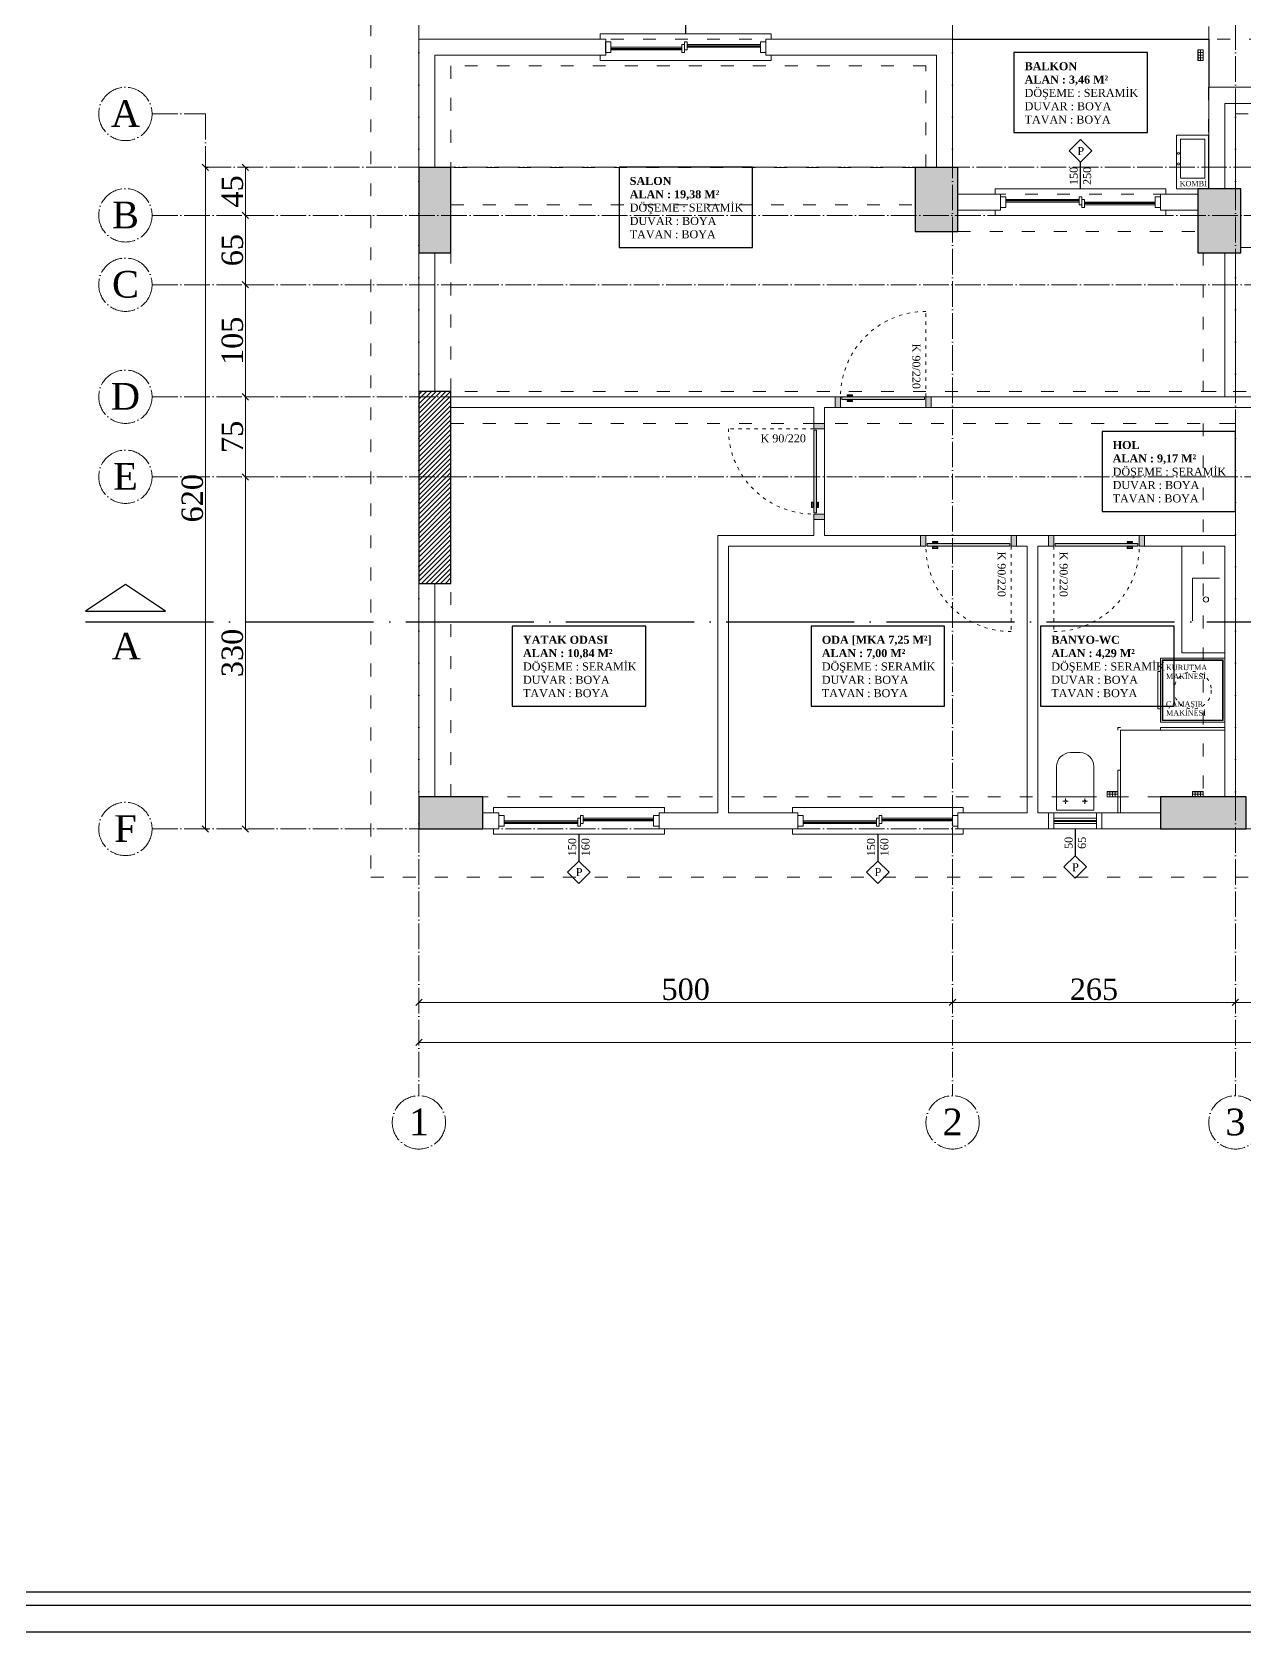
# Model space of a CAD drawing. Header units: centimetres. Extents: x -1107 to 35418, y 13584 to 18329.
# Drawn here: x 11645 to 12782, y 14837 to 16336 of the extents above; entities that cross this region are included whole.
import ezdxf

# ---------------------------------------------------------------- set-up
doc = ezdxf.new("R2010")
doc.units = ezdxf.units.CM
for name, pattern in [('ACAD_ISO03', [30, 12, -18]), ('ACAD_ISO03W100', [30, 12, -18]), ('ACAD_ISO04W100', [30, 24, -3, 0, -3])]:
    doc.linetypes.add(name, pattern=pattern)
doc.layers.add('YLZ-AKS', color=7, linetype='ACAD_ISO04W100', lineweight=5, true_color=0x2e2f36)
doc.layers.add('YLZ-TARAMA', color=7, linetype='Continuous', lineweight=5, true_color=0x686d6c)
for name, color, linetype, lineweight in [('YLZ-ALAN HESABI', 41, 'Continuous', 35), ('YLZ-DUVAR', 151, 'Continuous', 20), ('YLZ-ISLAK HACİMLER', 150, 'Continuous', 9), ('YLZ-KAPI', 241, 'Continuous', 9), ('YLZ-PENCERE', 231, 'Continuous', 5), ('YLZ-TEFRİŞ', 191, 'Continuous', 20), ('YLZ-ÇIKMA İZDÜŞÜMÜ', 201, 'ACAD_ISO03', 5), ('YLZ-ÖLÇÜ', 251, 'Continuous', 5)]:
    doc.layers.add(name, color=color, linetype=linetype, lineweight=lineweight)
for name, color, linetype in [('YLZ-Kesit Çizgisi', 10, 'Continuous'), ('YLZ-KOLON', 191, 'Continuous'), ('YLZ-PAFTA', 165, 'Continuous'), ('YLZ-PERDE', 123, 'Continuous'), ('YLZ-VERANDA-BALKON', 41, 'Continuous'), ('YLZ-YAZI', 113, 'Continuous')]:
    doc.layers.add(name, color=color, linetype=linetype)
doc.layers.add('YLZ-KİRİŞ', color=123, linetype='ACAD_ISO03W100', lineweight=5, transparency=0.5)
doc.styles.add('ARIAL', font='times.ttf')
doc.dimstyles.new('YLZ - Dış Ölçü', dxfattribs={"dimscale": 2, "dimtxt": 10, "dimasz": 3, "dimexe": 1.25, "dimexo": 1, "dimgap": 1, "dimtad": 1, "dimdec": 1, "dimrnd": 0.5, "dimtxsty": 'ARIAL', "dimblk": 'OBLIQUE', "dimcen": 1, "dimclrd": 250, "dimclre": 250, "dimclrt": 150, "dimadec": 0, "dimazin": 0, "dimtfac": 1, "dimtdec": 1, "dimtmove": 1, "dimatfit": 3, "dimldrblk": 'OBLIQUE', "dimfxl": 5, "dimfxlon": 1, "dimarcsym": 0})

# ---------------------------------------------------------------- blocks, each defined once
blk = doc.blocks.new('Aks')
at = {"layer": 'YLZ-AKS'}
for p, q in [((479610.8, 4514449.6), (479610.8, 4513204.6)), ((479875.8, 4514449.6), (479875.8, 4513204.6)), ((478860.8, 4513859.6), (481930.8, 4513859.6)), ((478860.8, 4513784.6), (481930.8, 4513784.6)), ((478860.8, 4513454.6), (481930.8, 4513454.6))]:
    blk.add_line(p, q, dxfattribs=at)
for points in [[(479110.8, 4514449.6), (479110.8, 4513204.6)], [(478860.8, 4514124.6), (478910.8, 4514124.6), (478910.8, 4514074.6), (481880.8, 4514074.6), (481880.8, 4514124.6), (481930.8, 4514124.6)], [(478860.8, 4514029.6), (481930.8, 4514029.6)], [(478860.8, 4513964.6), (481930.8, 4513964.6)]]:
    blk.add_lwpolyline(points, dxfattribs=at)
for centre in [(478835.8, 4514124.6), (478835.8, 4514029.6), (478835.8, 4513964.6), (478835.8, 4513859.6), (478835.8, 4513784.6), (478835.8, 4513454.6), (479110.8, 4513179.6), (479610.8, 4513179.6), (479875.8, 4513179.6)]:
    blk.add_circle(centre, 25, dxfattribs=at)
at = {"layer": 'YLZ-Kesit Çizgisi', "linetype": 'ACAD_ISO04W100', "ltscale": 5}
blk.add_line((478798.3, 4513648.6), (481993.3, 4513648.6), dxfattribs=at)
blk.add_lwpolyline([(478873.3, 4513658.6), (478835.8, 4513683.6), (478798.3, 4513658.6), (478873.3, 4513658.6)], dxfattribs=at)
at = {"layer": 'YLZ-Kesit Çizgisi', "linetype": 'ACAD_ISO04W100', "ltscale": 5, "insert": (478823, 4513638.4), "char_height": 25, "attachment_point": 1, "style": 'ARIAL'}
blk.add_mtext_dynamic_manual_height_columns('A', width=209.742, gutter_width=12.5, heights=[104], dxfattribs=at)
at = {"layer": 'YLZ-YAZI', "char_height": 25, "attachment_point": 1, "style": 'ARIAL'}
for s, insert in [('\\pxqc;A', (478820.1, 4514137.5)), ('\\pxqc;B', (478820.1, 4514042.5)), ('\\pxqc;C', (478820.1, 4513977.5)), ('\\pxqc;D', (478820.1, 4513872.5)), ('\\pxqc;E', (478820.1, 4513797.5)), ('\\pxqc;F', (478820.1, 4513467.5)), ('\\pxqc;1', (479095.1, 4513192.5)), ('\\pxqc;2', (479595.1, 4513192.5)), ('\\pxqc;3', (479860.1, 4513192.5))]:
    blk.add_mtext_dynamic_manual_height_columns(s, width=31.519, gutter_width=12.5, heights=[8.55], dxfattribs=dict(at, insert=insert))
blk = doc.blocks.new("Kapı 90'lık")
at = {"lineweight": 0, "true_color": 0x939598, "transparency": 33554559}
h = blk.add_hatch(color=252, dxfattribs=at)
h.dxf.hatch_style = 1
h.paths.add_polyline_path([(663.8, 3319.8), (668.8, 3319.8), (668.8, 3329.8), (663.8, 3329.8)])
h.paths.add_polyline_path([(670, 3327.3), (747.5, 3327.3), (747.5, 3329.8), (670, 3329.8)])
h.paths.add_polyline_path([(675, 3325.3), (680, 3325.3), (680, 3326.3), (675, 3326.3)])
h.paths.add_polyline_path([(680, 3330.8), (680, 3331.8), (675, 3331.8), (675, 3330.8)])
h.paths.add_polyline_path([(753.8, 3329.8), (748.8, 3329.8), (748.8, 3319.8), (753.8, 3319.8)])
at = {"layer": 'YLZ-KAPI', "linetype": 'ACAD_ISO03W100', "ltscale": 0.25}
blk.add_line((748.8, 3329.8), (748.8, 3409.8), dxfattribs=at)
at = {"layer": 'YLZ-KAPI'}
blk.add_line((748.8, 3319.8), (668.8, 3319.8), dxfattribs=at)
for points in [[(663.8, 3329.8), (663.8, 3319.8), (668.8, 3319.8), (668.8, 3329.8)], [(747.5, 3327.3), (670, 3327.3), (670, 3329.8), (747.5, 3329.8)], [(680, 3331.8), (680, 3330.8), (675, 3330.8), (675, 3331.8)], [(753.8, 3329.8), (753.8, 3319.8), (748.8, 3319.8), (748.8, 3329.8)], [(680, 3325.3), (680, 3326.3), (675, 3326.3), (675, 3325.3)]]:
    blk.add_lwpolyline(points, close=True, dxfattribs=at)
at = {"layer": 'YLZ-KAPI', "linetype": 'ACAD_ISO03W100', "ltscale": 0.25}
blk.add_arc((748.8, 3329.8), 80, 90, 180, dxfattribs=at)
blk = doc.blocks.new('KP-1')
at = {"layer": 'YLZ-PENCERE'}
for p, q in [((469019.2, 4508696.2), (469085.5, 4508696.2)), ((469019.2, 4508695.2), (469085.5, 4508695.2)), ((469019.2, 4508694.7), (469085.5, 4508694.7)), ((469019.2, 4508693.7), (469085.5, 4508693.7)), ((469090.5, 4508698.7), (469159.2, 4508698.7)), ((469090.5, 4508697.7), (469159.2, 4508697.7)), ((469090.5, 4508697.2), (469159.2, 4508697.2)), ((469090.5, 4508696.2), (469159.2, 4508696.2)), ((469458, 4508553.7), (469389.2, 4508553.7)), ((469458, 4508552.7), (469389.2, 4508552.7)), ((469458, 4508552.2), (469389.2, 4508552.2)), ((469458, 4508551.2), (469389.2, 4508551.2)), ((469529.2, 4508551.2), (469463, 4508551.2)), ((469529.2, 4508550.2), (469463, 4508550.2)), ((469529.2, 4508549.7), (469463, 4508549.7)), ((469529.2, 4508548.7), (469463, 4508548.7)), ((468988, 4507971.2), (468919.2, 4507971.2)), ((468988, 4507970.2), (468919.2, 4507970.2)), ((468988, 4507969.7), (468919.2, 4507969.7)), ((468988, 4507968.7), (468919.2, 4507968.7)), ((469059.2, 4507973.7), (468993, 4507973.7)), ((469059.2, 4507972.7), (468993, 4507972.7)), ((469059.2, 4507972.2), (468993, 4507972.2)), ((469059.2, 4507971.2), (468993, 4507971.2)), ((469268, 4507971.2), (469199.2, 4507971.2)), ((469268, 4507970.2), (469199.2, 4507970.2)), ((469268, 4507969.7), (469199.2, 4507969.7)), ((469268, 4507968.7), (469199.2, 4507968.7)), ((469339.2, 4507973.7), (469273, 4507973.7)), ((469339.2, 4507972.7), (469273, 4507972.7)), ((469339.2, 4507972.2), (469273, 4507972.2)), ((469339.2, 4507971.2), (469273, 4507971.2)), ((469474.2, 4507978.7), (469434.2, 4507978.7)), ((469434.2, 4507973.7), (469474.2, 4507973.7)), ((469434.2, 4507971.7), (469474.2, 4507971.7)), ((469434.2, 4507970.7), (469474.2, 4507970.7)), ((469434.2, 4507968.7), (469474.2, 4507968.7)), ((469474.2, 4507963.7), (469434.2, 4507963.7))]:
    blk.add_line(p, q, dxfattribs=at)
for points in [[(469009.2, 4508703.7), (469009.2, 4508708.7), (469169.2, 4508708.7), (469169.2, 4508703.7)], [(469009.2, 4508688.7), (469009.2, 4508683.7), (469169.2, 4508683.7), (469169.2, 4508688.7)], [(469539.2, 4508558.7), (469539.2, 4508563.7), (469379.2, 4508563.7), (469379.2, 4508558.7)], [(469539.2, 4508543.7), (469539.2, 4508538.7), (469379.2, 4508538.7), (469379.2, 4508543.7)], [(469069.2, 4507978.7), (469069.2, 4507983.7), (468909.2, 4507983.7), (468909.2, 4507978.7)], [(469349.2, 4507978.7), (469349.2, 4507983.7), (469189.2, 4507983.7), (469189.2, 4507978.7)], [(469069.2, 4507963.7), (469069.2, 4507958.7), (468909.2, 4507958.7), (468909.2, 4507963.7)], [(469349.2, 4507963.7), (469349.2, 4507958.7), (469189.2, 4507958.7), (469189.2, 4507963.7)]]:
    blk.add_lwpolyline(points, dxfattribs=at)
for points in [[(469014.2, 4508701.2), (469014.2, 4508691.2), (469019.2, 4508691.2), (469019.2, 4508701.2)], [(469088, 4508701.2), (469088, 4508693.7), (469090.5, 4508693.7), (469090.5, 4508701.2)], [(469159.2, 4508701.2), (469159.2, 4508691.2), (469164.2, 4508691.2), (469164.2, 4508701.2)], [(469085.5, 4508698.7), (469085.5, 4508691.2), (469088, 4508691.2), (469088, 4508698.7)], [(469389.2, 4508556.2), (469389.2, 4508546.2), (469384.2, 4508546.2), (469384.2, 4508556.2)], [(469460.5, 4508556.2), (469460.5, 4508548.7), (469458, 4508548.7), (469458, 4508556.2)], [(469463, 4508553.7), (469463, 4508546.2), (469460.5, 4508546.2), (469460.5, 4508553.7)], [(469534.2, 4508556.2), (469534.2, 4508546.2), (469529.2, 4508546.2), (469529.2, 4508556.2)], [(468919.2, 4507966.2), (468919.2, 4507976.2), (468914.2, 4507976.2), (468914.2, 4507966.2)], [(468990.5, 4507966.2), (468990.5, 4507973.7), (468988, 4507973.7), (468988, 4507966.2)], [(468993, 4507968.7), (468993, 4507976.2), (468990.5, 4507976.2), (468990.5, 4507968.7)], [(469064.2, 4507966.2), (469064.2, 4507976.2), (469059.2, 4507976.2), (469059.2, 4507966.2)], [(469199.2, 4507966.2), (469199.2, 4507976.2), (469194.2, 4507976.2), (469194.2, 4507966.2)], [(469270.5, 4507966.2), (469270.5, 4507973.7), (469268, 4507973.7), (469268, 4507966.2)], [(469273, 4507968.7), (469273, 4507976.2), (469270.5, 4507976.2), (469270.5, 4507968.7)], [(469344.2, 4507966.2), (469344.2, 4507976.2), (469339.2, 4507976.2), (469339.2, 4507966.2)], [(469429.2, 4507978.7), (469429.2, 4507963.7), (469434.2, 4507963.7), (469434.2, 4507978.7)], [(469474.2, 4507978.7), (469474.2, 4507963.7), (469479.2, 4507963.7), (469479.2, 4507978.7)]]:
    blk.add_lwpolyline(points, close=True, dxfattribs=at)
at = {"layer": 'YLZ-YAZI'}
for p, q in [((469089.2, 4508708.7), (469089.2, 4508733.7)), ((469459.2, 4508563.7), (469459.2, 4508588.7)), ((468989.2, 4507958.7), (468989.2, 4507933.7)), ((469269.2, 4507958.7), (469269.2, 4507933.7)), ((469454.2, 4507963.7), (469454.2, 4507938.7))]:
    blk.add_line(p, q, dxfattribs=at)
for points in [[(469459.2, 4508588.7), (469448.6, 4508599.3), (469459.2, 4508609.9), (469469.8, 4508599.3)], [(469454.2, 4507938.7), (469464.8, 4507928.1), (469454.2, 4507917.5), (469443.6, 4507928.1)], [(468989.2, 4507933.7), (468978.6, 4507923.1), (468989.2, 4507912.5), (468999.8, 4507923.1)], [(469269.2, 4507933.7), (469258.6, 4507923.1), (469269.2, 4507912.5), (469279.8, 4507923.1)]]:
    blk.add_lwpolyline(points, close=True, dxfattribs=at)
at = {"layer": 'YLZ-ÖLÇÜ'}
blk.add_blockref("Kapı 90'lık", (468565.5, 4505038.9), dxfattribs=at)
for p, rotation in [((472539, 4507590), 90), ((470183, 4511558.5), 180)]:
    blk.add_blockref("Kapı 90'lık", p, dxfattribs=dict(at, rotation=rotation))
at = {"layer": 'YLZ-ÖLÇÜ', "xscale": -1, "rotation": 180}
blk.add_blockref("Kapı 90'lık", (468645.5, 4511558.5), dxfattribs=at)
at = {"layer": 'YLZ-YAZI', "char_height": 7.5, "style": 'ARIAL'}
for s, width, heights, insert, attachment_point in [('\\pxqc;P', 35.57, [14.5], (469441.6, 4508595.3), 7), ('\\pxql;K 90/220', 44.855, [49.7], (469204.2, 4508325.9), 9), ('\\pxqc;P', 35.57, [14.5], (468971.6, 4507927.1), 1), ('\\pxqc;P', 35.57, [14.5], (469251.6, 4507927.1), 1), ('\\pxqc;P', 35.57, [14.5], (469436.6, 4507924.1), 7)]:
    blk.add_mtext_dynamic_manual_height_columns(s, width=width, gutter_width=12.5, heights=heights, dxfattribs=dict(at, insert=insert, attachment_point=attachment_point))
for s, width, heights, insert, attachment_point, rotation in [('\\pxqc;150\\P250', 58.361, [27.4], (469469.2, 4508604.9), 9, 90), ('\\pxql;K 90/220', 44.855, [49.7], (469301.4, 4508373.7), 9, 270), ('\\pxql;K 90/220', 44.855, [49.7], (469381.4, 4508223.7), 7, 270), ('\\pxql;K 90/220', 44.855, [49.7], (469447.1, 4508223.7), 1, 270), ('\\pxqc;150\\P160', 58.361, [27.4], (468999.2, 4507917.5), 7, 90), ('\\pxqc;150\\P160', 58.361, [27.4], (469279.2, 4507917.5), 7, 90), ('\\pxqc;50\\P65', 58.361, [27.4], (469464.3, 4507979.9), 9, 90)]:
    blk.add_mtext_dynamic_manual_height_columns(s, width=width, gutter_width=12.5, heights=heights, dxfattribs=dict(at, insert=insert, attachment_point=attachment_point, rotation=rotation))
blk = doc.blocks.new('B.K. Kolon Plan')
at = {"layer": 'YLZ-TARAMA'}
h = blk.add_hatch(dxfattribs=at)
h.set_pattern_fill('ANSI33', color=256, angle=-90)
h.set_pattern_definition([(315, (-466565.205, -4488308.273), (4.4901280605, 4.4901280605), []), (315, (-466565.205, -4488312.7634), (4.4901280605, 4.4901280605), [3.175, -1.5875])])
h.paths.add_polyline_path([(8682.1, 16884.5), (8652.1, 16884.5), (8652.1, 16804.5), (8682.1, 16804.5)])
h.paths.add_polyline_path([(8712.1, 16294.5), (8652.1, 16294.5), (8652.1, 16264.5), (8712.1, 16264.5)])
h.paths.add_polyline_path([(9427.1, 16294.5), (9347.1, 16294.5), (9347.1, 16264.5), (9427.1, 16264.5)])
h.paths.add_polyline_path([(9422.1, 16864.5), (9382.1, 16864.5), (9382.1, 16804.5), (9422.1, 16804.5)])
h.paths.add_polyline_path([(9157.1, 16884.5), (9117.1, 16884.5), (9117.1, 16824.5), (9157.1, 16824.5)])
h.paths.add_polyline_path([(9777.1, 16674.5), (9727.1, 16674.5), (9727.1, 16644.5), (9777.1, 16644.5)])
h.paths.add_polyline_path([(9777.1, 16844.5), (9737.1, 16844.5), (9737.1, 16804.5), (9777.1, 16804.5)])
h.paths.add_polyline_path([(9772.1, 16294.5), (9722.1, 16294.5), (9722.1, 16264.5), (9772.1, 16264.5)])
h.paths.add_polyline_path([(10027.1, 16294.5), (9977.1, 16294.5), (9977.1, 16264.5), (10027.1, 16264.5)])
h.paths.add_polyline_path([(10027.1, 16839.5), (9997.1, 16839.5), (9997.1, 16769.5), (10027.1, 16769.5)])
h.paths.add_polyline_path([(10577.1, 16804.5), (10542.1, 16804.5), (10542.1, 16734.5), (10577.1, 16734.5)])
h.paths.add_polyline_path([(10587.1, 16294.5), (10507.1, 16294.5), (10507.1, 16264.5), (10587.1, 16264.5)])
h.paths.add_polyline_path([(11222.1, 16294.5), (11162.1, 16294.5), (11162.1, 16264.5), (11222.1, 16264.5)])
h.paths.add_polyline_path([(11222.1, 16594.5), (11132.1, 16594.5), (11132.1, 16774.5), (11102.1, 16774.5), (11102.1, 16559.5), (11222.1, 16559.5)])
at = {"layer": 'YLZ-TARAMA', "transparency": 33554559}
h = blk.add_hatch(dxfattribs=at)
h.set_pattern_fill('ANSI31', color=256)
h.set_pattern_definition([(45, (-466565.2048, -4488308.2732), (-2.2450640303, 2.2450640303), [])])
h.paths.add_polyline_path([(8682.1, 16674.5), (8652.1, 16674.5), (8652.1, 16494.5), (8682.1, 16494.5)])
at = {"layer": 'YLZ-KİRİŞ'}
for points in [[(8652.1, 16884.5), (8652.1, 17004.5), (9152.1, 17004.5), (9152.1, 16884.5), (9127.1, 16884.5), (9127.1, 16979.5), (8682.1, 16979.5), (8682.1, 16884.5), (8652.1, 16884.5)], [(9417.1, 16864.5), (9417.1, 16934.5), (9747.1, 16934.5), (9747.1, 16844.5), (9772.1, 16844.5), (9772.1, 16959.5), (9392.1, 16959.5), (9392.1, 16864.5), (9417.1, 16864.5)]]:
    blk.add_lwpolyline(points, dxfattribs=at)
for points in [[(8682.1, 16849.5), (9117.1, 16849.5), (9117.1, 16884.5), (8682.1, 16884.5)], [(9157.1, 16824.5), (9382.1, 16824.5), (9382.1, 16859.5), (9157.1, 16859.5)], [(9422.1, 16809.5), (9737.1, 16809.5), (9737.1, 16839.5), (9422.1, 16839.5)], [(8652.1, 16804.5), (8652.1, 16674.5), (8682.1, 16674.5), (8682.1, 16804.5)], [(9387.1, 16804.5), (9387.1, 16674.5), (9417.1, 16674.5), (9417.1, 16804.5)], [(8682.1, 16644.5), (9727.1, 16644.5), (9727.1, 16674.5), (8682.1, 16674.5)], [(9387.1, 16644.5), (9387.1, 16294.5), (9417.1, 16294.5), (9417.1, 16644.5)], [(8652.1, 16494.5), (8652.1, 16294.5), (8682.1, 16294.5), (8682.1, 16494.5)], [(8712.1, 16264.5), (9347.1, 16264.5), (9347.1, 16294.5), (8712.1, 16294.5)]]:
    blk.add_lwpolyline(points, close=True, dxfattribs=at)
at = {"layer": 'YLZ-KOLON'}
for points in [[(8652.1, 16884.5), (8652.1, 16804.5), (8682.1, 16804.5), (8682.1, 16884.5)], [(9117.1, 16884.5), (9117.1, 16824.5), (9157.1, 16824.5), (9157.1, 16884.5)], [(9382.1, 16864.5), (9382.1, 16804.5), (9422.1, 16804.5), (9422.1, 16864.5)], [(8652.1, 16294.5), (8652.1, 16264.5), (8712.1, 16264.5), (8712.1, 16294.5)], [(9347.1, 16294.5), (9347.1, 16264.5), (9427.1, 16264.5), (9427.1, 16294.5)]]:
    blk.add_lwpolyline(points, close=True, dxfattribs=at)
at = {"layer": 'YLZ-PERDE'}
blk.add_lwpolyline([(8652.1, 16674.5), (8652.1, 16494.5), (8682.1, 16494.5), (8682.1, 16674.5)], close=True, dxfattribs=at)
blk = doc.blocks.new('İ.K. Tefriş')
at = {"layer": 'YLZ-ISLAK HACİMLER'}
for p, q in [((13134.6, 15734.5), (13134.6, 15744.5)), ((13136.9, 15744.5), (13136.9, 15734.5)), ((13136.9, 15742), (13132.4, 15742)), ((13136.9, 15739.5), (13132.4, 15739.5)), ((13136.9, 15737), (13132.4, 15737)), ((13047.1, 15049.2), (13057.1, 15049.2)), ((13057.1, 15047), (13047.1, 15047)), ((13049.6, 15049.2), (13049.6, 15044.7)), ((13052.1, 15049.2), (13052.1, 15044.7)), ((13054.6, 15049.2), (13054.6, 15044.7)), ((13127.1, 15049.2), (13137.1, 15049.2)), ((13137.1, 15047), (13127.1, 15047)), ((13129.6, 15049.2), (13129.6, 15044.7)), ((13132.1, 15049.2), (13132.1, 15044.7)), ((13134.6, 15049.2), (13134.6, 15044.7))]:
    blk.add_line(p, q, dxfattribs=at)
for points in [[(13137.1, 15734.5), (13132.1, 15734.5), (13132.1, 15744.5), (13137.1, 15744.5)], [(13112.1, 15664.5), (13142.1, 15664.5), (13142.1, 15614.5), (13112.1, 15614.5)], [(13057.1, 15049.5), (13057.1, 15044.5), (13047.1, 15044.5), (13047.1, 15049.5)], [(13137.1, 15049.5), (13137.1, 15044.5), (13127.1, 15044.5), (13127.1, 15049.5)]]:
    blk.add_lwpolyline(points, close=True, dxfattribs=at)
for points in [[(13132.4, 15734.5), (13132.4, 15744.5)], [(13057.1, 15044.7), (13047.1, 15044.7)], [(13137.1, 15044.7), (13127.1, 15044.7)]]:
    blk.add_lwpolyline(points, dxfattribs=at)
at = {"layer": 'YLZ-ISLAK HACİMLER', "lineweight": 9}
blk.add_lwpolyline([(13115.6, 15661), (13138.6, 15661), (13138.6, 15624.5), (13115.6, 15624.5)], close=True, dxfattribs=at)
blk.add_circle((13113.9, 15647.7), 1, dxfattribs=at)
at = {"layer": 'YLZ-ISLAK HACİMLER'}
blk.add_circle((13113.9, 15637.7), 1, dxfattribs=at)
at = {"layer": 'YLZ-TEFRİŞ'}
for p, q in [((13021.6, 15086), (13012.6, 15086)), ((12999.6, 15073), (12999.6, 15032)), ((13034.6, 15073), (13034.6, 15032)), ((12999.6, 15044.5), (13034.6, 15044.5)), ((13007.4, 15040.5), (13005.6, 15040.5)), ((13008.1, 15041.2), (13008.1, 15043)), ((13008.1, 15039.7), (13008.1, 15038)), ((13008.9, 15040.5), (13010.6, 15040.5)), ((13025.4, 15040.5), (13023.6, 15040.5)), ((13026.1, 15041.2), (13026.1, 15043)), ((13026.1, 15039.7), (13026.1, 15038)), ((13026.9, 15040.5), (13028.6, 15040.5)), ((12999.6, 15032), (13034.6, 15032))]:
    blk.add_line(p, q, dxfattribs=at)
for points in [[(13117.1, 15279.5), (13117.1, 15179.5), (13157.1, 15179.5)], [(13152.1, 15249.5), (13127.1, 15249.5), (13127.1, 15209.5)], [(13097.1, 15162), (13094.6, 15162), (13094.6, 15127), (13097.1, 15127)], [(13059.6, 15109.5), (13057.1, 15109.5), (13057.1, 15107)], [(13157.1, 15107), (13059.6, 15107), (13059.6, 15029.5)], [(13157.1, 15109.5), (13097.1, 15109.5), (13097.1, 15107)], [(13059.6, 15069.5), (13057.1, 15069.5), (13057.1, 15029.5)]]:
    blk.add_lwpolyline(points, dxfattribs=at)
for points in [[(13097.1, 15114.5), (13157.1, 15114.5), (13157.1, 15174.5), (13097.1, 15174.5)], [(13098.6, 15116), (13155.6, 15116), (13155.6, 15173), (13098.6, 15173)], [(13099.1, 15116.5), (13155.1, 15116.5), (13155.1, 15172.5), (13099.1, 15172.5)]]:
    blk.add_lwpolyline(points, close=True, dxfattribs=at)
for centre, radius in [((13139.6, 15229.5), 2.5), ((13008.1, 15040.5), 0.75), ((13026.1, 15040.5), 0.75)]:
    blk.add_circle(centre, radius, dxfattribs=at)
at = {"layer": 'YLZ-TEFRİŞ', "linetype": 'ACAD_ISO03W100', "ltscale": 0.25}
blk.add_circle((13127.1, 15144.5), 17.5, dxfattribs=at)
at = {"layer": 'YLZ-TEFRİŞ'}
for centre, start, end in [((13012.6, 15073), 90, 180), ((13021.6, 15073), 0, 90)]:
    blk.add_arc(centre, 13, start, end, dxfattribs=at)
at = {"layer": 'YLZ-ISLAK HACİMLER', "insert": (13114.9, 15616.7), "char_height": 5, "attachment_point": 7, "style": 'ARIAL'}
blk.add_mtext_dynamic_manual_height_columns('KOMBİ', width=141.545, gutter_width=12.5, heights=[0], dxfattribs=at)
at = {"layer": 'YLZ-YAZI', "char_height": 5, "style": 'ARIAL'}
for s, insert, attachment_point in [('KURUTMA\\PMAKİNESİ', (13102.1, 15154.9), 7), ('ÇAMAŞIR\\PMAKİNESİ', (13102.1, 15134.1), 1)]:
    blk.add_mtext_dynamic_manual_height_columns(s, width=109.782, gutter_width=12.5, heights=[64.9], dxfattribs=dict(at, insert=insert, attachment_point=attachment_point))
blk = doc.blocks.new('B.K. Mahal Listesi')
at = {"layer": 'YLZ-YAZI'}
for points in [[(13143.5, 9847.1), (13143.5, 9772.1), (13268.5, 9772.1), (13268.5, 9847.1), (13143.5, 9847.1)], [(12773.5, 9739.6), (12773.5, 9664.6), (12898.5, 9664.6), (12898.5, 9739.6), (12773.5, 9739.6)], [(13226, 9492.1), (13226, 9417.1), (13351, 9417.1), (13351, 9492.1), (13226, 9492.1)], [(12673.5, 9309.6), (12673.5, 9234.6), (12798.5, 9234.6), (12798.5, 9309.6), (12673.5, 9309.6)], [(12953.5, 9309.6), (12953.5, 9234.6), (13078.5, 9234.6), (13078.5, 9309.6), (12953.5, 9309.6)], [(13168.5, 9309.6), (13168.5, 9234.6), (13293.5, 9234.6), (13293.5, 9309.6), (13168.5, 9309.6)]]:
    blk.add_lwpolyline(points, dxfattribs=at)
at = {"layer": 'YLZ-YAZI', "char_height": 7.5, "attachment_point": 1, "style": 'ARIAL'}
for s, width, heights, insert in [('{\\fTimes New Roman|b1|i0|c162|p18;BALKON\\PALAN : 3,46 M² }\\PDÖŞEME : SERAMİK\\PDUVAR : BOYA \\PTAVAN : BOYA', 148.617, [94.5], (13153.5, 9838.1)), ('{\\fTimes New Roman|b1|i0|c162|p18;SALON\\PALAN : 19,38 M² \\P}DÖŞEME : SERAMİK\\PDUVAR : BOYA \\PTAVAN : BOYA', 148.617, [94.5], (12783.5, 9730.6)), ('{\\fTimes New Roman|b1|i0|c162|p18;HOL\\PALAN : 9,17 M² }\\PDÖŞEME : SERAMİK\\PDUVAR : BOYA \\PTAVAN : BOYA', 148.617, [94.5], (13236, 9483.1)), ('{\\fTimes New Roman|b1|i0|c162|p18;YATAK ODASI\\PALAN : 10,84 M² }\\PDÖŞEME : SERAMİK\\PDUVAR : BOYA \\PTAVAN : BOYA', 148.617, [94.5], (12683.5, 9300.6)), ('{\\fTimes New Roman|b1|i0|c162|p18;ODA [MKA 7,25 M²]\\PALAN : 7,00 M² \\P}DÖŞEME : SERAMİK\\PDUVAR : BOYA \\PTAVAN : BOYA', 187.043, [89.9], (12963.5, 9300.6)), ('{\\fTimes New Roman|b1|i0|c162|p18;BANYO-WC\\PALAN : 4,29 M² \\P}DÖŞEME : SERAMİK\\PDUVAR : BOYA \\PTAVAN : BOYA', 148.617, [94.5], (13178.5, 9300.6))]:
    blk.add_mtext_dynamic_manual_height_columns(s, width=width, gutter_width=12.5, heights=heights, dxfattribs=dict(at, insert=insert))
blk = doc.blocks.new('_Oblique')
at = {"color": 0, "linetype": 'ByBlock', "lineweight": -2}
blk.add_line((-0.5, -0.5), (0.5, 0.5), dxfattribs=at)
blk = doc.blocks.new('*D5555')
at = {"layer": 'Defpoints', "color": 0, "transparency": 16777216}
for p in [(5217.7, 16209.4), (5217.7, 15589.4), (5217.7, 15589.4)]:
    blk.add_point(p, dxfattribs=at)
at = {"layer": 'YLZ-ÖLÇÜ', "color": 250, "lineweight": -2, "transparency": 16777216}
for p, q in [((5217.7, 16209.4), (5220.2, 16209.4)), ((5217.7, 16209.4), (5217.7, 15589.4)), ((5217.7, 15589.4), (5220.2, 15589.4))]:
    blk.add_line(p, q, dxfattribs=at)
at = {"layer": 'YLZ-ÖLÇÜ', "color": 250, "lineweight": -2, "transparency": 16777216, "xscale": 6, "yscale": 6, "zscale": 6}
for p, rotation in [((5217.7, 16209.4), 90), ((5217.7, 15589.4), 270)]:
    blk.add_blockref('_Oblique', p, dxfattribs=dict(at, rotation=rotation))
at = {"layer": 'YLZ-ÖLÇÜ', "color": 150, "transparency": 16777216, "insert": (5205.5, 15899.4), "char_height": 20, "attachment_point": 5, "rotation": 90, "style": 'ARIAL'}
blk.add_mtext('620', dxfattribs=at)
blk = doc.blocks.new('*D5556')
at = {"layer": 'Defpoints', "color": 0, "transparency": 16777216}
for p in [(5255.2, 15919.4), (5255.2, 15919.4), (5255.2, 15589.4)]:
    blk.add_point(p, dxfattribs=at)
at = {"layer": 'YLZ-ÖLÇÜ', "color": 250, "lineweight": -2, "transparency": 16777216}
for p, q in [((5255.2, 15919.4), (5257.7, 15919.4)), ((5255.2, 15589.4), (5255.2, 15919.4)), ((5255.2, 15589.4), (5257.7, 15589.4))]:
    blk.add_line(p, q, dxfattribs=at)
at = {"layer": 'YLZ-ÖLÇÜ', "color": 250, "lineweight": -2, "transparency": 16777216, "xscale": 6, "yscale": 6, "zscale": 6}
for p, rotation in [((5255.2, 15919.4), 90), ((5255.2, 15589.4), 270)]:
    blk.add_blockref('_Oblique', p, dxfattribs=dict(at, rotation=rotation))
at = {"layer": 'YLZ-ÖLÇÜ', "color": 150, "transparency": 16777216, "insert": (5243, 15754.4), "char_height": 20, "attachment_point": 5, "rotation": 90, "style": 'ARIAL'}
blk.add_mtext('330', dxfattribs=at)
blk = doc.blocks.new('*D5565')
at = {"layer": 'Defpoints', "color": 0, "transparency": 16777216}
for p in [(6182.7, 15426.9), (6182.7, 15426.9), (6537.7, 15426.9)]:
    blk.add_point(p, dxfattribs=at)
at = {"layer": 'YLZ-ÖLÇÜ', "color": 250, "lineweight": -2, "transparency": 16777216}
for p, q in [((6182.7, 15426.9), (6182.7, 15429.4)), ((6537.7, 15426.9), (6537.7, 15429.4)), ((6537.7, 15426.9), (6182.7, 15426.9))]:
    blk.add_line(p, q, dxfattribs=at)
at = {"layer": 'YLZ-ÖLÇÜ', "color": 250, "lineweight": -2, "transparency": 16777216, "xscale": 6, "yscale": 6, "zscale": 6, "rotation": 180}
blk.add_blockref('_Oblique', (6182.7, 15426.9), dxfattribs=at)
at = {"layer": 'YLZ-ÖLÇÜ', "color": 250, "lineweight": -2, "transparency": 16777216, "xscale": 6, "yscale": 6, "zscale": 6}
blk.add_blockref('_Oblique', (6537.7, 15426.9), dxfattribs=at)
at = {"layer": 'YLZ-ÖLÇÜ', "color": 150, "transparency": 16777216, "insert": (6360.2, 15439.1), "char_height": 20, "attachment_point": 5, "style": 'ARIAL'}
blk.add_mtext('355', dxfattribs=at)
blk = doc.blocks.new('*D5566')
at = {"layer": 'Defpoints', "color": 0, "transparency": 16777216}
for p in [(5917.7, 15426.9), (5917.7, 15426.9), (6182.7, 15426.9)]:
    blk.add_point(p, dxfattribs=at)
at = {"layer": 'YLZ-ÖLÇÜ', "color": 250, "lineweight": -2, "transparency": 16777216}
for p, q in [((5917.7, 15426.9), (5917.7, 15429.4)), ((6182.7, 15426.9), (6182.7, 15429.4)), ((6182.7, 15426.9), (5917.7, 15426.9))]:
    blk.add_line(p, q, dxfattribs=at)
at = {"layer": 'YLZ-ÖLÇÜ', "color": 250, "lineweight": -2, "transparency": 16777216, "xscale": 6, "yscale": 6, "zscale": 6, "rotation": 180}
blk.add_blockref('_Oblique', (5917.7, 15426.9), dxfattribs=at)
at = {"layer": 'YLZ-ÖLÇÜ', "color": 250, "lineweight": -2, "transparency": 16777216, "xscale": 6, "yscale": 6, "zscale": 6}
blk.add_blockref('_Oblique', (6182.7, 15426.9), dxfattribs=at)
at = {"layer": 'YLZ-ÖLÇÜ', "color": 150, "transparency": 16777216, "insert": (6050.2, 15439.1), "char_height": 20, "attachment_point": 5, "style": 'ARIAL'}
blk.add_mtext('265', dxfattribs=at)
blk = doc.blocks.new('*D5567')
at = {"layer": 'Defpoints', "color": 0, "transparency": 16777216}
for p in [(5417.7, 15426.9), (5417.7, 15426.9), (5917.7, 15426.9)]:
    blk.add_point(p, dxfattribs=at)
at = {"layer": 'YLZ-ÖLÇÜ', "color": 250, "lineweight": -2, "transparency": 16777216}
for p, q in [((5417.7, 15426.9), (5417.7, 15429.4)), ((5917.7, 15426.9), (5917.7, 15429.4)), ((5917.7, 15426.9), (5417.7, 15426.9))]:
    blk.add_line(p, q, dxfattribs=at)
at = {"layer": 'YLZ-ÖLÇÜ', "color": 250, "lineweight": -2, "transparency": 16777216, "xscale": 6, "yscale": 6, "zscale": 6, "rotation": 180}
blk.add_blockref('_Oblique', (5417.7, 15426.9), dxfattribs=at)
at = {"layer": 'YLZ-ÖLÇÜ', "color": 250, "lineweight": -2, "transparency": 16777216, "xscale": 6, "yscale": 6, "zscale": 6}
blk.add_blockref('_Oblique', (5917.7, 15426.9), dxfattribs=at)
at = {"layer": 'YLZ-ÖLÇÜ', "color": 150, "transparency": 16777216, "insert": (5667.7, 15439.1), "char_height": 20, "attachment_point": 5, "style": 'ARIAL'}
blk.add_mtext('500', dxfattribs=at)
blk = doc.blocks.new('*D5568')
at = {"layer": 'Defpoints', "color": 0, "transparency": 16777216}
for p in [(5255.2, 15994.4), (5255.2, 15994.4), (5255.2, 15919.4)]:
    blk.add_point(p, dxfattribs=at)
at = {"layer": 'YLZ-ÖLÇÜ', "color": 250, "lineweight": -2, "transparency": 16777216}
for p, q in [((5255.2, 15994.4), (5257.7, 15994.4)), ((5255.2, 15919.4), (5255.2, 15994.4)), ((5255.2, 15919.4), (5257.7, 15919.4))]:
    blk.add_line(p, q, dxfattribs=at)
at = {"layer": 'YLZ-ÖLÇÜ', "color": 250, "lineweight": -2, "transparency": 16777216, "xscale": 6, "yscale": 6, "zscale": 6}
for p, rotation in [((5255.2, 15994.4), 90), ((5255.2, 15919.4), 270)]:
    blk.add_blockref('_Oblique', p, dxfattribs=dict(at, rotation=rotation))
at = {"layer": 'YLZ-ÖLÇÜ', "color": 150, "transparency": 16777216, "insert": (5243, 15956.9), "char_height": 20, "attachment_point": 5, "rotation": 90, "style": 'ARIAL'}
blk.add_mtext('75', dxfattribs=at)
blk = doc.blocks.new('*D5569')
at = {"layer": 'Defpoints', "color": 0, "transparency": 16777216}
for p in [(5255.2, 16099.4), (5255.2, 16099.4), (5255.2, 15994.4)]:
    blk.add_point(p, dxfattribs=at)
at = {"layer": 'YLZ-ÖLÇÜ', "color": 250, "lineweight": -2, "transparency": 16777216}
for p, q in [((5255.2, 16099.4), (5257.7, 16099.4)), ((5255.2, 15994.4), (5255.2, 16099.4)), ((5255.2, 15994.4), (5257.7, 15994.4))]:
    blk.add_line(p, q, dxfattribs=at)
at = {"layer": 'YLZ-ÖLÇÜ', "color": 250, "lineweight": -2, "transparency": 16777216, "xscale": 6, "yscale": 6, "zscale": 6}
for p, rotation in [((5255.2, 16099.4), 90), ((5255.2, 15994.4), 270)]:
    blk.add_blockref('_Oblique', p, dxfattribs=dict(at, rotation=rotation))
at = {"layer": 'YLZ-ÖLÇÜ', "color": 150, "transparency": 16777216, "insert": (5243, 16046.9), "char_height": 20, "attachment_point": 5, "rotation": 90, "style": 'ARIAL'}
blk.add_mtext('105', dxfattribs=at)
blk = doc.blocks.new('*D5570')
at = {"layer": 'Defpoints', "color": 0, "transparency": 16777216}
for p in [(5255.2, 16164.4), (5255.2, 16164.4), (5255.2, 16099.4)]:
    blk.add_point(p, dxfattribs=at)
at = {"layer": 'YLZ-ÖLÇÜ', "color": 250, "lineweight": -2, "transparency": 16777216}
for p, q in [((5255.2, 16164.4), (5257.7, 16164.4)), ((5255.2, 16099.4), (5255.2, 16164.4)), ((5255.2, 16099.4), (5257.7, 16099.4))]:
    blk.add_line(p, q, dxfattribs=at)
at = {"layer": 'YLZ-ÖLÇÜ', "color": 250, "lineweight": -2, "transparency": 16777216, "xscale": 6, "yscale": 6, "zscale": 6}
for p, rotation in [((5255.2, 16164.4), 90), ((5255.2, 16099.4), 270)]:
    blk.add_blockref('_Oblique', p, dxfattribs=dict(at, rotation=rotation))
at = {"layer": 'YLZ-ÖLÇÜ', "color": 150, "transparency": 16777216, "insert": (5243, 16131.9), "char_height": 20, "attachment_point": 5, "rotation": 90, "style": 'ARIAL'}
blk.add_mtext('65', dxfattribs=at)
blk = doc.blocks.new('*D5571')
at = {"layer": 'Defpoints', "color": 0, "transparency": 16777216}
for p in [(5255.2, 16209.4), (5255.2, 16209.4), (5255.2, 16164.4)]:
    blk.add_point(p, dxfattribs=at)
at = {"layer": 'YLZ-ÖLÇÜ', "color": 250, "lineweight": -2, "transparency": 16777216}
for p, q in [((5255.2, 16209.4), (5257.7, 16209.4)), ((5255.2, 16164.4), (5255.2, 16209.4)), ((5255.2, 16164.4), (5257.7, 16164.4))]:
    blk.add_line(p, q, dxfattribs=at)
at = {"layer": 'YLZ-ÖLÇÜ', "color": 250, "lineweight": -2, "transparency": 16777216, "xscale": 6, "yscale": 6, "zscale": 6}
for p, rotation in [((5255.2, 16209.4), 90), ((5255.2, 16164.4), 270)]:
    blk.add_blockref('_Oblique', p, dxfattribs=dict(at, rotation=rotation))
at = {"layer": 'YLZ-ÖLÇÜ', "color": 150, "transparency": 16777216, "insert": (5243, 16186.9), "char_height": 20, "attachment_point": 5, "rotation": 90, "style": 'ARIAL'}
blk.add_mtext('45', dxfattribs=at)
blk = doc.blocks.new('*D5578')
at = {"layer": 'Defpoints', "color": 0, "transparency": 16777216}
for p in [(5417.7, 15389.4), (7987.7, 15389.4), (7987.7, 15389.4)]:
    blk.add_point(p, dxfattribs=at)
at = {"layer": 'YLZ-ÖLÇÜ', "color": 250, "lineweight": -2, "transparency": 16777216}
for p, q in [((5417.7, 15389.4), (5417.7, 15391.9)), ((5417.7, 15389.4), (7987.7, 15389.4)), ((7987.7, 15389.4), (7987.7, 15391.9))]:
    blk.add_line(p, q, dxfattribs=at)
at = {"layer": 'YLZ-ÖLÇÜ', "color": 250, "lineweight": -2, "transparency": 16777216, "xscale": 6, "yscale": 6, "zscale": 6, "rotation": 180}
blk.add_blockref('_Oblique', (5417.7, 15389.4), dxfattribs=at)
at = {"layer": 'YLZ-ÖLÇÜ', "color": 250, "lineweight": -2, "transparency": 16777216, "xscale": 6, "yscale": 6, "zscale": 6}
blk.add_blockref('_Oblique', (7987.7, 15389.4), dxfattribs=at)
at = {"layer": 'YLZ-ÖLÇÜ', "color": 150, "transparency": 16777216, "insert": (6702.7, 15401.6), "char_height": 20, "attachment_point": 5, "style": 'ARIAL'}
blk.add_mtext('2570', dxfattribs=at)
blk = doc.blocks.new('Dış Ölçü')
at = {"layer": 'YLZ-ÖLÇÜ'}
for p1, p2, picture, middle in [((5217.71, 16209.44), (5217.71, 15589.44), '*D5555', (5205.54, 15899.44)), ((5255.21, 15589.44), (5255.21, 15919.44), '*D5556', (5243.04, 15754.44)), ((5417.71, 15389.44), (7987.71, 15389.44), '*D5578', (6702.71, 15401.64))]:
    dim = blk.add_aligned_dim(p1=p1, p2=p2, distance=0, dimstyle='YLZ - Dış Ölçü', dxfattribs=at)
    dim.commit()
    dim.dimension.update_dxf_attribs({"geometry": picture, "text_midpoint": middle})
for base, p1, p2, picture, middle in [((5255.21, 16209.44), (5255.21, 16164.44), (5255.21, 16209.44), '*D5571', (5243.04, 16186.94)), ((5255.21, 16164.44), (5255.21, 16099.44), (5255.21, 16164.44), '*D5570', (5243.04, 16131.94)), ((5255.21, 16099.44), (5255.21, 15994.44), (5255.21, 16099.44), '*D5569', (5243.04, 16046.94)), ((5255.21, 15994.44), (5255.21, 15919.44), (5255.21, 15994.44), '*D5568', (5243.01, 15956.94))]:
    dim = blk.add_linear_dim(base=base, p1=p1, p2=p2, angle=270, dimstyle='YLZ - Dış Ölçü', dxfattribs=at)
    dim.commit()
    dim.dimension.update_dxf_attribs({"geometry": picture, "text_midpoint": middle})
for base, p1, p2, picture, middle in [((5417.71, 15426.94), (5917.71, 15426.94), (5417.71, 15426.94), '*D5567', (5667.71, 15439.11)), ((5917.71, 15426.94), (6182.71, 15426.94), (5917.71, 15426.94), '*D5566', (6050.21, 15439.11)), ((6182.71, 15426.94), (6537.71, 15426.94), (6182.71, 15426.94), '*D5565', (6360.21, 15439.11))]:
    dim = blk.add_linear_dim(base=base, p1=p1, p2=p2, dimstyle='YLZ - Dış Ölçü', dxfattribs=at)
    dim.commit()
    dim.dimension.update_dxf_attribs({"geometry": picture, "text_midpoint": middle})

msp = doc.modelspace()

# ---------------------------------------------------------------- linework, layer by layer
at = {"layer": 'YLZ-DUVAR'}
for p, q in [((12007.71, 16209.44), (12007.71, 16329.44)), ((12007.71, 16329.44), (12182.71, 16329.44)), ((12182.71, 16329.44), (12182.71, 16314.44)), ((12332.71, 16329.44), (12507.71, 16329.44)), ((12332.71, 16329.44), (12332.71, 16314.44)), ((12507.71, 16329.44), (12507.71, 16209.44)), ((12022.71, 16209.44), (12022.71, 16314.44)), ((12022.71, 16314.44), (12182.71, 16314.44)), ((12332.71, 16314.44), (12492.71, 16314.44)), ((12492.71, 16314.44), (12492.71, 16209.44)), ((12862.71, 16284.44), (12747.71, 16284.44)), ((12747.71, 16284.44), (12747.71, 16189.44)), ((12862.71, 16269.44), (12762.71, 16269.44)), ((12762.71, 16269.44), (12762.71, 16189.44)), ((12552.71, 16184.44), (12512.71, 16184.44)), ((12552.71, 16184.44), (12552.71, 16169.44)), ((12737.71, 16184.44), (12702.71, 16184.44)), ((12702.71, 16184.44), (12702.71, 16169.44)), ((12552.71, 16169.44), (12512.71, 16169.44)), ((12737.71, 16169.44), (12702.71, 16169.44)), ((12007.71, 16129.44), (12007.71, 15999.44)), ((12022.71, 16129.44), (12022.71, 15999.44)), ((12762.71, 16129.44), (12762.71, 15994.44)), ((12772.71, 16129.44), (12772.71, 15994.44)), ((12037.71, 15994.44), (12397.71, 15994.44)), ((12037.71, 15984.44), (12377.71, 15984.44)), ((12377.71, 15984.44), (12377.71, 15969.44)), ((12387.71, 15984.44), (12397.71, 15984.44)), ((12387.71, 15984.44), (12387.71, 15969.44)), ((12397.71, 15984.44), (12397.71, 15994.44)), ((12487.71, 15994.44), (12762.71, 15994.44)), ((12487.71, 15984.44), (12487.71, 15994.44)), ((12487.71, 15984.44), (12787.71, 15984.44)), ((12772.71, 15994.44), (12787.71, 15994.44)), ((12377.71, 15969.44), (12387.71, 15969.44)), ((12377.71, 15879.44), (12377.71, 15864.44)), ((12377.71, 15879.44), (12387.71, 15879.44)), ((12387.71, 15879.44), (12387.71, 15864.44)), ((12287.71, 15864.44), (12377.71, 15864.44)), ((12287.71, 15864.44), (12287.71, 15604.44)), ((12387.71, 15864.44), (12477.71, 15864.44)), ((12477.71, 15854.44), (12477.71, 15864.44)), ((12567.71, 15864.44), (12597.71, 15864.44)), ((12567.71, 15854.44), (12567.71, 15864.44)), ((12597.71, 15854.44), (12597.71, 15864.44)), ((12687.71, 15864.44), (12772.71, 15864.44)), ((12687.71, 15854.44), (12687.71, 15864.44)), ((12772.71, 15864.44), (12772.71, 15619.44)), ((12297.71, 15854.44), (12477.71, 15854.44)), ((12297.71, 15854.44), (12297.71, 15604.44)), ((12567.71, 15854.44), (12577.71, 15854.44)), ((12577.71, 15854.44), (12577.71, 15604.44)), ((12587.71, 15854.44), (12597.71, 15854.44)), ((12587.71, 15854.44), (12587.71, 15604.44)), ((12687.71, 15854.44), (12762.71, 15854.44)), ((12762.71, 15854.44), (12762.71, 15619.44)), ((12007.71, 15819.44), (12007.71, 15619.44)), ((12022.71, 15819.44), (12022.71, 15619.44)), ((12067.71, 15604.44), (12082.71, 15604.44)), ((12082.71, 15604.44), (12082.71, 15589.44)), ((12232.71, 15604.44), (12287.71, 15604.44)), ((12232.71, 15604.44), (12232.71, 15589.44)), ((12297.71, 15604.44), (12362.71, 15604.44)), ((12362.71, 15604.44), (12362.71, 15589.44)), ((12512.71, 15604.44), (12577.71, 15604.44)), ((12512.71, 15604.44), (12512.71, 15589.44)), ((12587.71, 15604.44), (12597.71, 15604.44)), ((12597.71, 15604.44), (12597.71, 15589.44)), ((12647.71, 15604.44), (12702.71, 15604.44)), ((12647.71, 15604.44), (12647.71, 15589.44)), ((12067.71, 15589.44), (12082.71, 15589.44)), ((12232.71, 15589.44), (12362.71, 15589.44)), ((12512.71, 15589.44), (12597.71, 15589.44)), ((12647.71, 15589.44), (12702.71, 15589.44))]:
    msp.add_line(p, q, dxfattribs=at)
at = {"layer": 'YLZ-PAFTA'}
for points in [[(4942.71, 14836.94), (18347.71, 14836.94), (18347.71, 17086.94), (4942.71, 17086.94)], [(4967.71, 14861.94), (18322.71, 14861.94), (18322.71, 17061.94), (4967.71, 17061.94)], [(4980.21, 14874.44), (18310.21, 14874.44), (18310.21, 17049.44), (4980.21, 17049.44)]]:
    msp.add_lwpolyline(points, close=True, dxfattribs=at)
at = {"layer": 'YLZ-VERANDA-BALKON'}
msp.add_lwpolyline([(12507.71, 16329.44), (12747.71, 16329.44), (12747.71, 16284.44)], dxfattribs=at)
at = {"layer": 'YLZ-ÇIKMA İZDÜŞÜMÜ'}
msp.add_lwpolyline([(13127.71, 16294.44), (13127.71, 16329.44), (12747.71, 16329.44), (12747.71, 16374.44), (11962.71, 16374.44), (11962.71, 15544.44), (14742.71, 15544.44), (14742.71, 15964.44), (14532.71, 15964.44), (14532.71, 16264.44), (14182.71, 16264.44), (14182.71, 16294.44)], close=True, dxfattribs=at)

# ---------------------------------------------------------------- block references
at = {"layer": 'YLZ-ALAN HESABI'}
msp.add_blockref('B.K. Mahal Listesi', (-578.25, 6469.88), dxfattribs=at)
at = {"layer": 'YLZ-DUVAR'}
for name, p in [('KP-1', (-456831.52, -4492374.27)), ('B.K. Kolon Plan', (3355.59, -675.04)), ('İ.K. Tefriş', (-394.41, 574.96))]:
    msp.add_blockref(name, p, dxfattribs=at)
at = {"layer": 'YLZ-TEFRİŞ'}
msp.add_blockref('Aks', (-467103.07, -4497865.12), dxfattribs=at)
at = {"layer": 'YLZ-ÖLÇÜ'}
msp.add_blockref('Dış Ölçü', (6590, 0), dxfattribs=at)

doc.saveas('drawing.dxf')
